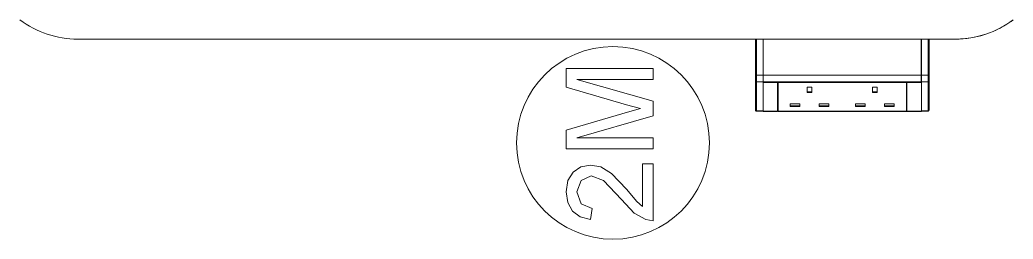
# Model space of a CAD drawing. Header units: millimetres. Extents: x 155927 to 317870, y -36033 to 97293.
# Drawn here: x 170030 to 171060, y 24080 to 24308 of the extents above; entities that cross this region are included whole.
import ezdxf

# ---------------------------------------------------------------- set-up
doc = ezdxf.new("R2010")
doc.units = ezdxf.units.MM
doc.header["$MEASUREMENT"] = 0
doc.layers.add('I-FURN', color=8, linetype='CONTINUOUS', lineweight=9)

msp = doc.modelspace()

# ---------------------------------------------------------------- linework, layer by layer
at = {"layer": 'I-FURN'}
for p, q in [((170794.2, 24288), (170090.5, 24288)), ((170090.5, 24288), (170794.2, 24288)), ((170801.2, 24288), (170794.2, 24288)), ((170794.2, 24250.6), (170794.2, 24288)), ((170794.2, 24288), (170801.2, 24288)), ((170801.2, 24250.6), (170801.2, 24288)), ((170965.2, 24288), (170801.3, 24288)), ((170801.3, 24288), (170965.2, 24288)), ((170801.3, 24288), (170801.3, 24250.6)), ((170965.2, 24250.6), (170965.2, 24288)), ((170972.3, 24288), (170965.3, 24288)), ((170972.3, 24288), (170965.3, 24288)), ((170965.3, 24288), (170965.3, 24250.6)), ((171000.5, 24288), (170972.3, 24288)), ((170972.3, 24288), (171000.5, 24288)), ((170972.3, 24288), (170972.3, 24250.6)), ((171042.1, 24297.1), (171042.1, 24297.1)), ((170793.2, 24283), (170793.2, 24287)), ((170793.2, 24287), (170793.2, 24250)), ((170793.2, 24283), (170794.2, 24283)), ((170793.2, 24244.5), (170793.2, 24283)), ((170972.3, 24283), (170973.3, 24283)), ((170973.3, 24287), (170973.3, 24287)), ((170973.3, 24250), (170973.3, 24287)), ((170973.3, 24287), (170973.3, 24283)), ((170973.3, 24283), (170973.3, 24244.5)), ((170687.3, 24257.5), (170596.9, 24257.5)), ((170596.9, 24257.5), (170596.9, 24238.1)), ((170687.3, 24246.2), (170687.3, 24257.5)), ((170687.3, 24223.5), (170608.2, 24246.2)), ((170608.2, 24246.2), (170687.3, 24246.2)), ((170793.2, 24250), (170793.2, 24244.5)), ((170794.2, 24243.7), (170794.2, 24250.6)), ((170794.2, 24250.6), (170801.2, 24250.6)), ((170801.2, 24243.7), (170801.2, 24250.6)), ((170801.3, 24250.6), (170965.2, 24250.6)), ((170801.3, 24250.6), (170801.3, 24243.7)), ((170965.2, 24243.7), (170965.2, 24250.6)), ((170972.3, 24250.6), (170965.3, 24250.6)), ((170965.3, 24250.6), (170965.3, 24243.7)), ((170972.3, 24250.6), (170972.3, 24243.7)), ((170973.3, 24244.5), (170973.3, 24250)), ((170596.9, 24238.1), (170659.6, 24219.9)), ((170793.2, 24244.5), (170793.2, 24214.2)), ((170793.2, 24244.5), (170793.2, 24214.2)), ((170794.2, 24213.4), (170794.2, 24243.7)), ((170794.2, 24243.7), (170801.2, 24243.7)), ((170801.2, 24213.4), (170801.2, 24243.7)), ((170801.3, 24243.7), (170965.2, 24243.7)), ((170801.3, 24243), (170801.3, 24243.7)), ((170816.3, 24243), (170801.3, 24243)), ((170801.3, 24242.8), (170816.3, 24242.8)), ((170801.3, 24213), (170801.3, 24242.8)), ((170816.3, 24242.8), (170816.3, 24213)), ((170949.8, 24243), (170816.8, 24243)), ((170816.8, 24242.8), (170949.8, 24242.8)), ((170816.8, 24213), (170816.8, 24242.8)), ((170851.9, 24238.1), (170846.9, 24238.1)), ((170846.9, 24238.1), (170846.9, 24232.4)), ((170851.9, 24232.4), (170851.9, 24238.1)), ((170914.6, 24232.4), (170914.6, 24238.1)), ((170914.6, 24238.1), (170919.6, 24238.1)), ((170919.6, 24232.4), (170919.6, 24238.1)), ((170949.8, 24242.9), (170949.8, 24243)), ((170949.8, 24242.8), (170949.8, 24242.9)), ((170949.8, 24213), (170949.8, 24242.8)), ((170950.3, 24243), (170950.3, 24242.9)), ((170965.2, 24243), (170950.3, 24243)), ((170950.3, 24242.9), (170950.3, 24242.8)), ((170950.3, 24242.8), (170965.3, 24242.8)), ((170950.3, 24213), (170950.3, 24242.8)), ((170965.2, 24243.7), (170965.2, 24243)), ((170965.3, 24242.8), (170965.3, 24245.3)), ((170972.3, 24243.7), (170965.3, 24243.7)), ((170965.3, 24243.7), (170965.3, 24213.4)), ((170965.3, 24242.8), (170965.3, 24213)), ((170972.3, 24243.7), (170972.3, 24213.4)), ((170973.3, 24214.2), (170973.3, 24244.5)), ((170973.3, 24214.2), (170973.3, 24244.5)), ((170846.9, 24233.1), (170851.9, 24233.1)), ((170846.9, 24232.4), (170851.9, 24232.4)), ((170914.6, 24233.1), (170919.6, 24233.1)), ((170914.6, 24232.4), (170919.6, 24232.4)), ((170659.6, 24219.9), (170674, 24215.9)), ((170674, 24215.9), (170660.7, 24212.1)), ((170687.3, 24208.2), (170687.3, 24223.5)), ((170829.4, 24218), (170829.4, 24220.9)), ((170829.4, 24220.9), (170839.4, 24220.9)), ((170829.4, 24218.8), (170839.4, 24218.8)), ((170829.4, 24218), (170839.4, 24218)), ((170839.4, 24218), (170839.4, 24220.9)), ((170859.4, 24218), (170859.4, 24220.9)), ((170859.4, 24220.9), (170869.4, 24220.9)), ((170859.4, 24218.8), (170869.4, 24218.8)), ((170859.4, 24218), (170869.4, 24218)), ((170869.4, 24218), (170869.4, 24220.9)), ((170897.1, 24218), (170897.1, 24220.9)), ((170897.1, 24220.9), (170907.1, 24220.9)), ((170897.1, 24218.8), (170907.1, 24218.8)), ((170897.1, 24218), (170907.1, 24218)), ((170907.1, 24218), (170907.1, 24220.9)), ((170927.1, 24218), (170927.1, 24220.9)), ((170927.1, 24220.9), (170937.1, 24220.9)), ((170927.1, 24218.8), (170937.1, 24218.8)), ((170927.1, 24218), (170937.1, 24218)), ((170937.1, 24218), (170937.1, 24220.9)), ((170660.7, 24212.1), (170596.9, 24193.6)), ((170608.2, 24185.5), (170687.3, 24208.2)), ((170793.5, 24213.5), (170793.4, 24213.6)), ((170794.2, 24213.2), (170794.2, 24213.4)), ((170794.2, 24213.4), (170801.2, 24213.4)), ((170794.2, 24213.2), (170801.2, 24213.2)), ((170794.2, 24213.2), (170801.2, 24213.2)), ((170801.2, 24213.2), (170794.2, 24213.2)), ((170801.2, 24213.2), (170801.2, 24213.4)), ((170801.3, 24213.2), (170965.2, 24213.2)), ((170816.3, 24213), (170801.3, 24213)), ((170816.8, 24213.4), (170816.3, 24213.4)), ((170949.8, 24213), (170816.8, 24213)), ((170950.3, 24213.4), (170949.8, 24213.4)), ((170965.3, 24213), (170950.3, 24213)), ((170972.3, 24213.4), (170965.3, 24213.4)), ((170965.3, 24213.4), (170965.3, 24213.2)), ((170965.3, 24213.2), (170972.3, 24213.2)), ((170965.3, 24213.2), (170972.3, 24213.2)), ((170965.3, 24213.2), (170972.3, 24213.2)), ((170972.3, 24213.4), (170972.3, 24213.2)), ((170973.1, 24213.6), (170973.1, 24213.5)), ((170596.9, 24193.6), (170596.9, 24174.2)), ((170687.3, 24185.5), (170608.2, 24185.5)), ((170687.3, 24174.2), (170687.3, 24185.5)), ((170596.9, 24174.2), (170687.3, 24174.2)), ((170612.3, 24155.4), (170604.2, 24149.8)), ((170622.1, 24157.2), (170612.3, 24155.4)), ((170632.9, 24155.2), (170622.1, 24157.2)), ((170643.9, 24148.5), (170632.9, 24155.2)), ((170676, 24158.6), (170676, 24114.2)), ((170687.3, 24158.6), (170676, 24158.6)), ((170687.3, 24099.3), (170687.3, 24158.6)), ((170604.2, 24149.8), (170598.7, 24141)), ((170612.5, 24141.3), (170622.8, 24145.9)), ((170622.8, 24145.9), (170635.6, 24141)), ((170659.4, 24132.3), (170643.9, 24148.5)), ((170598.7, 24141), (170596.9, 24129.5)), ((170608.2, 24129.3), (170612.5, 24141.3)), ((170635.6, 24141), (170654.5, 24121.5)), ((170596.9, 24129.5), (170598.6, 24118.2)), ((170612.4, 24116.8), (170608.2, 24129.3)), ((170670.3, 24119.3), (170659.4, 24132.3)), ((170598.6, 24118.2), (170603.4, 24109.4)), ((170623.8, 24112), (170612.4, 24116.8)), ((170654.5, 24121.5), (170667.6, 24107.4)), ((170676, 24114.2), (170670.3, 24119.3)), ((170603.4, 24109.4), (170611.4, 24103.5)), ((170611.4, 24103.5), (170622.4, 24100.7)), ((170622.4, 24100.7), (170623.8, 24112)), ((170667.6, 24107.4), (170679.6, 24100.5)), ((170679.6, 24100.5), (170687.3, 24099.3))]:
    msp.add_line(p, q, dxfattribs=at)
at = {"layer": 'I-FURN', "flags": 128}
for points in [[(170793.2, 24287), (170793.2, 24287.1), (170793.2, 24287.1), (170793.2, 24287.2), (170793.2, 24287.2), (170793.2, 24287.2), (170793.2, 24287.3), (170793.2, 24287.3), (170793.2, 24287.4), (170793.3, 24287.4), (170793.3, 24287.4), (170793.3, 24287.5), (170793.3, 24287.5), (170793.3, 24287.5), (170793.3, 24287.6), (170793.4, 24287.6), (170793.4, 24287.6), (170793.4, 24287.7), (170793.4, 24287.7), (170793.5, 24287.7), (170793.5, 24287.8), (170793.5, 24287.8), (170793.6, 24287.8), (170793.6, 24287.8), (170793.6, 24287.9), (170793.7, 24287.9), (170793.7, 24287.9), (170793.7, 24287.9), (170793.8, 24287.9), (170793.8, 24288), (170793.8, 24288), (170793.9, 24288), (170793.9, 24288), (170793.9, 24288), (170794, 24288), (170794, 24288), (170794.1, 24288), (170794.1, 24288), (170794.1, 24288), (170794.2, 24288), (170794.2, 24288)], [(170972.3, 24288), (170972.4, 24288), (170972.4, 24288), (170972.4, 24288), (170972.5, 24288), (170972.5, 24288), (170972.6, 24288), (170972.6, 24288), (170972.6, 24288), (170972.7, 24288), (170972.7, 24288), (170972.7, 24287.9), (170972.8, 24287.9), (170972.8, 24287.9), (170972.8, 24287.9), (170972.9, 24287.9), (170972.9, 24287.8), (170972.9, 24287.8), (170973, 24287.8), (170973, 24287.8), (170973, 24287.7), (170973.1, 24287.7), (170973.1, 24287.7), (170973.1, 24287.6), (170973.1, 24287.6), (170973.2, 24287.6), (170973.2, 24287.5), (170973.2, 24287.5), (170973.2, 24287.5), (170973.2, 24287.4), (170973.2, 24287.4), (170973.3, 24287.4), (170973.3, 24287.3), (170973.3, 24287.3), (170973.3, 24287.2), (170973.3, 24287.2), (170973.3, 24287.2), (170973.3, 24287.1), (170973.3, 24287.1), (170973.3, 24287), (170973.3, 24287)], [(170793.2, 24283), (170793.2, 24283.2), (170793.2, 24283.4), (170793.2, 24283.5), (170793.2, 24283.7), (170793.2, 24283.8), (170793.2, 24284), (170793.2, 24284.1), (170793.2, 24284.3), (170793.2, 24284.4), (170793.2, 24284.6), (170793.2, 24284.7), (170793.2, 24284.9), (170793.2, 24285), (170793.2, 24285.2), (170793.2, 24285.3), (170793.2, 24285.4), (170793.2, 24285.6), (170793.2, 24285.7), (170793.2, 24285.8), (170793.2, 24285.9), (170793.2, 24286), (170793.2, 24286.1), (170793.2, 24286.2), (170793.2, 24286.3), (170793.2, 24286.4), (170793.2, 24286.5), (170793.2, 24286.6), (170793.2, 24286.6), (170793.2, 24286.7), (170793.2, 24286.8), (170793.2, 24286.8), (170793.2, 24286.9), (170793.2, 24286.9), (170793.2, 24286.9), (170793.2, 24287), (170793.2, 24287), (170793.2, 24287), (170793.2, 24287), (170793.2, 24287)], [(170793.2, 24287), (170793.2, 24287), (170793.2, 24287)], [(170793.2, 24287), (170793.2, 24286.8), (170793.2, 24286.3), (170793.2, 24285.8), (170793.2, 24285.1), (170793.2, 24284.3), (170793.2, 24283.3), (170793.2, 24282.3), (170793.2, 24281.1), (170793.2, 24279.7), (170793.2, 24278.3), (170793.2, 24276.7), (170793.2, 24275), (170793.2, 24273.2), (170793.2, 24271.2), (170793.2, 24269.2), (170793.2, 24267), (170793.2, 24264.8), (170793.2, 24262.4), (170793.2, 24260), (170793.2, 24257.4), (170793.2, 24254.8), (170793.2, 24252.1), (170793.2, 24250)], [(170973.3, 24250), (170973.3, 24252.8), (170973.3, 24255.5), (170973.3, 24258.1), (170973.3, 24260.6), (170973.3, 24263), (170973.3, 24265.4), (170973.3, 24267.6), (170973.3, 24269.7), (170973.3, 24271.7), (170973.3, 24273.7), (170973.3, 24275.4), (170973.3, 24277.1), (170973.3, 24278.7), (170973.3, 24280.1), (170973.3, 24281.4), (170973.3, 24282.6), (170973.3, 24283.6), (170973.3, 24284.5), (170973.3, 24285.3), (170973.3, 24285.9), (170973.3, 24286.5), (170973.3, 24286.8), (170973.3, 24287)], [(170973.3, 24287), (170973.3, 24287), (170973.3, 24287), (170973.3, 24287), (170973.3, 24287), (170973.3, 24287), (170973.3, 24286.9), (170973.3, 24286.9), (170973.3, 24286.8), (170973.3, 24286.8), (170973.3, 24286.7), (170973.3, 24286.7), (170973.3, 24286.6), (170973.3, 24286.5), (170973.3, 24286.4), (170973.3, 24286.3), (170973.3, 24286.2), (170973.3, 24286.1), (170973.3, 24286), (170973.3, 24285.9), (170973.3, 24285.8), (170973.3, 24285.7), (170973.3, 24285.6), (170973.3, 24285.5), (170973.3, 24285.3), (170973.3, 24285.2), (170973.3, 24285.1), (170973.3, 24284.9), (170973.3, 24284.8), (170973.3, 24284.6), (170973.3, 24284.5), (170973.3, 24284.3), (170973.3, 24284.2), (170973.3, 24284), (170973.3, 24283.9), (170973.3, 24283.7), (170973.3, 24283.6), (170973.3, 24283.4), (170973.3, 24283.2), (170973.3, 24283.1), (170973.3, 24283)], [(170793.2, 24250), (170793.2, 24249.9), (170793.2, 24249.7), (170793.2, 24249.6), (170793.2, 24249.5), (170793.2, 24249.3), (170793.2, 24249.2), (170793.2, 24249), (170793.2, 24248.9), (170793.2, 24248.7), (170793.2, 24248.5), (170793.2, 24248.4), (170793.2, 24248.2), (170793.2, 24248.1), (170793.2, 24247.9), (170793.2, 24247.7), (170793.2, 24247.6), (170793.2, 24247.4), (170793.2, 24247.3), (170793.2, 24247.1), (170793.2, 24247), (170793.2, 24246.8), (170793.2, 24246.6), (170793.2, 24246.5), (170793.2, 24246.3), (170793.2, 24246.2), (170793.2, 24246), (170793.2, 24245.9), (170793.2, 24245.8), (170793.2, 24245.6), (170793.2, 24245.5), (170793.2, 24245.4), (170793.2, 24245.2), (170793.2, 24245.1), (170793.2, 24245), (170793.2, 24244.9), (170793.2, 24244.8), (170793.2, 24244.7), (170793.2, 24244.6), (170793.2, 24244.5)], [(170973.3, 24244.5), (170973.3, 24244.6), (170973.3, 24244.7), (170973.3, 24244.8), (170973.3, 24244.9), (170973.3, 24245), (170973.3, 24245.1), (170973.3, 24245.2), (170973.3, 24245.4), (170973.3, 24245.5), (170973.3, 24245.6), (170973.3, 24245.8), (170973.3, 24245.9), (170973.3, 24246), (170973.3, 24246.2), (170973.3, 24246.3), (170973.3, 24246.5), (170973.3, 24246.6), (170973.3, 24246.8), (170973.3, 24247), (170973.3, 24247.1), (170973.3, 24247.3), (170973.3, 24247.4), (170973.3, 24247.6), (170973.3, 24247.7), (170973.3, 24247.9), (170973.3, 24248.1), (170973.3, 24248.2), (170973.3, 24248.4), (170973.3, 24248.5), (170973.3, 24248.7), (170973.3, 24248.9), (170973.3, 24249), (170973.3, 24249.2), (170973.3, 24249.3), (170973.3, 24249.5), (170973.3, 24249.6), (170973.3, 24249.7), (170973.3, 24249.9), (170973.3, 24250)], [(170794.2, 24213.2), (170794.2, 24213.2), (170794.1, 24213.2), (170794.1, 24213.2), (170794, 24213.2), (170794, 24213.2), (170794, 24213.2), (170793.9, 24213.2), (170793.9, 24213.2), (170793.8, 24213.3), (170793.8, 24213.3), (170793.8, 24213.3), (170793.7, 24213.3), (170793.7, 24213.3)], [(170972.8, 24213.3), (170972.8, 24213.3), (170972.8, 24213.3), (170972.7, 24213.3), (170972.7, 24213.3), (170972.6, 24213.2), (170972.6, 24213.2), (170972.6, 24213.2), (170972.5, 24213.2), (170972.5, 24213.2), (170972.4, 24213.2), (170972.4, 24213.2), (170972.4, 24213.2), (170972.3, 24213.2), (170972.3, 24213.2)]]:
    msp.add_lwpolyline(points, dxfattribs=at)
at = {"layer": 'I-FURN'}
for centre, start, end in [((170090.5, 24388), 233.1301, 270), ((170090.5, 24388), 233.1301, 270), ((171000.5, 24388), 270, 306.8699), ((171000.5, 24388), 294.5799, 306.8699), ((171000.5, 24388), 270, 294.5606), ((170645.5, 24180.2), 90, 270), ((170645.5, 24180.2), 270, 90)]:
    msp.add_arc(centre, 100, start, end, dxfattribs=at)
for centre, major_axis, ratio, start_param, end_param in [((170794.2, 24287), (1, 0), 0.998113, 1.570796, 3.141593), ((170972.3, 24287), (1, 0), 0.998113, 0, 1.570796), ((170794.2, 24250), (1, 0), 0.56467, 1.570796, 3.141593), ((170972.3, 24250), (1, 0), 0.56467, 0, 1.570796), ((170794.2, 24244.5), (1, 0), 0.819152, 3.141593, 4.712389), ((170972.3, 24244.5), (1, 0), 0.819152, 4.712389, 6.283185), ((170794.2, 24214.2), (-1, 0), 0.819152, 0, 1.570796), ((170972.3, 24214.2), (1, 0), 0.819152, 4.712389, 6.283185)]:
    msp.add_ellipse(centre, major_axis=major_axis, ratio=ratio, start_param=start_param, end_param=end_param, dxfattribs=at)

doc.saveas('drawing.dxf')
